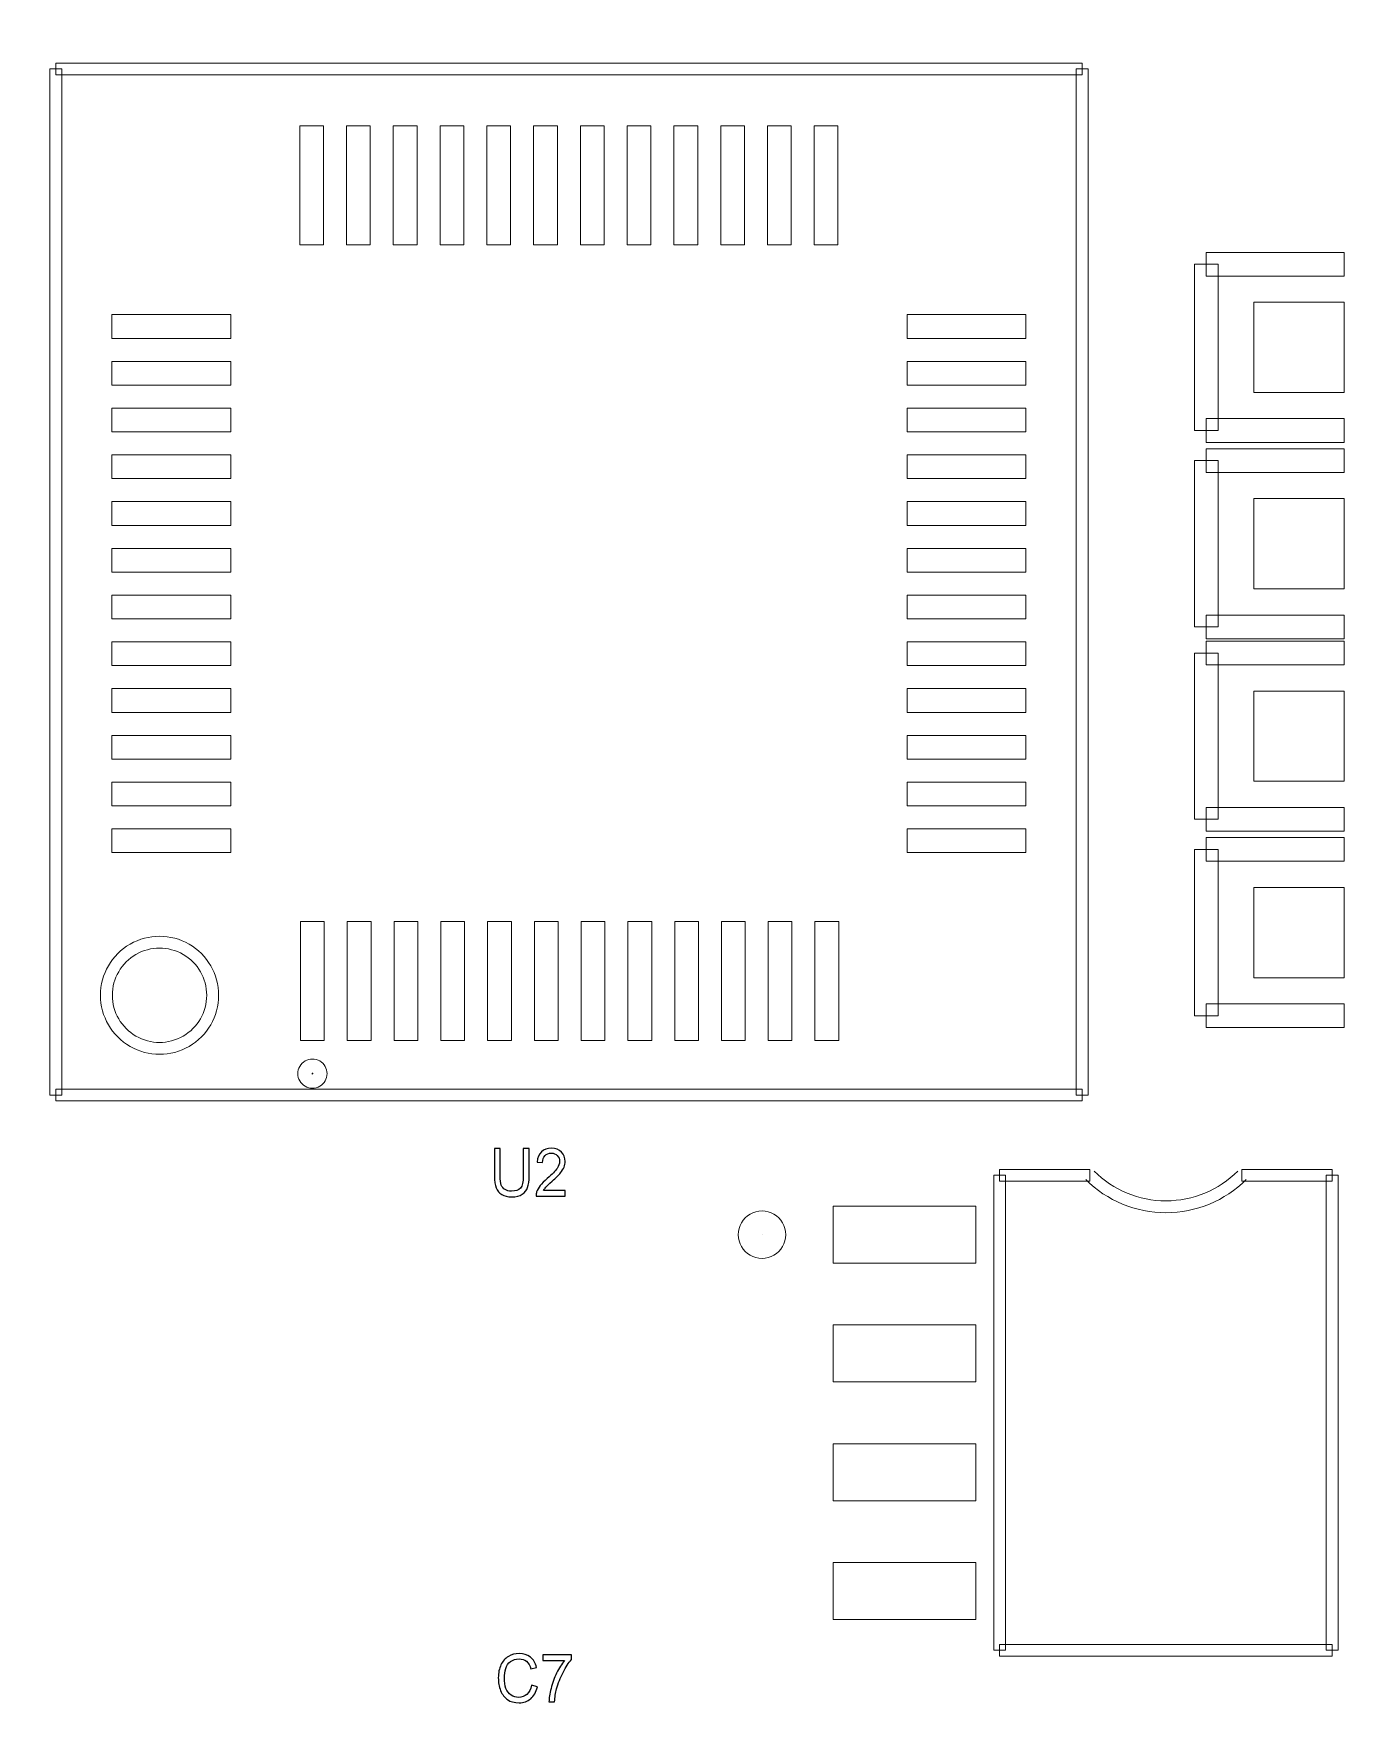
# Model space of a CAD drawing. Header units: millimetres. Extents: x -86 to 67, y -55 to 52.
# Drawn here: x 40.34 to 54.4, y -41.23 to -23.28 of the extents above; entities that cross this region are included whole.
import ezdxf

# ---------------------------------------------------------------- set-up
doc = ezdxf.new("R2010")
doc.units = ezdxf.units.MM
doc.header["$MEASUREMENT"] = 0
for name, color, linetype in [('BG_OUTLINE', 7, 'Continuous'), ('PG_SILKSCREEN_TOP', 7, 'Continuous'), ('PIN_TOP', 7, 'Continuous'), ('RD_SILKSCREEN_TOP', 7, 'Continuous')]:
    doc.layers.add(name, color=color, linetype=linetype)

msp = doc.modelspace()

# ---------------------------------------------------------------- linework, layer by layer
at = {"layer": 'BG_OUTLINE', "color": 3, "lineweight": 9}
msp.add_open_spline([(-60.0926, 34.7331), (-60.0926, 34.7331), (63.7724, 34.7331), (63.7724, 34.7331), (63.7724, 34.7331), (64.585, 34.7336), (65.3646, 34.4113), (65.9396, 33.837), (65.9396, 33.837), (66.5146, 33.2627), (66.8379, 32.4797), (66.8384, 31.667), (66.8384, 31.667), (66.8384, 31.667), (66.8412, -52.28), (66.8412, -52.28), (66.8412, -52.28), (66.8412, -52.28), (66.8384, -52.1933), (66.8384, -52.1933), (66.8384, -52.1933), (66.8389, -53.006), (66.5166, -53.7856), (65.9424, -54.3606), (65.9424, -54.3606), (65.3681, -54.9356), (64.585, -55.2589), (63.7724, -55.2594), (63.7724, -55.2594), (63.7724, -55.2594), (-60.1869, -55.2594), (-60.1869, -55.2594), (-60.1869, -55.2594), (-60.1869, -55.2594), (-60.0853, -55.2518), (-60.0853, -55.2518), (-60.0853, -55.2518), (-60.8979, -55.2523), (-61.6775, -54.9299), (-62.2525, -54.3557), (-62.2525, -54.3557), (-62.8275, -53.7814), (-63.1508, -52.9984), (-63.1513, -52.1857), (-63.1513, -52.1857), (-63.1513, -52.1857), (-63.1587, 31.667), (-63.1587, 31.667), (-63.1587, 31.667), (-63.1592, 32.4797), (-62.8369, 33.2593), (-62.2626, 33.8343), (-62.2626, 33.8343), (-61.6883, 34.4093), (-60.9053, 34.7326), (-60.0926, 34.7331)], degree=3, knots=[0, 0, 0, 0, 0.0714286, 0.0714286, 0.0714286, 0.0714286, 0.1428571, 0.1428571, 0.1428571, 0.1428571, 0.2142857, 0.2142857, 0.2142857, 0.2142857, 0.2857143, 0.2857143, 0.2857143, 0.2857143, 0.3571429, 0.3571429, 0.3571429, 0.3571429, 0.4285714, 0.4285714, 0.4285714, 0.4285714, 0.5, 0.5, 0.5, 0.5, 0.5714286, 0.5714286, 0.5714286, 0.5714286, 0.6428571, 0.6428571, 0.6428571, 0.6428571, 0.7142857, 0.7142857, 0.7142857, 0.7142857, 0.7857143, 0.7857143, 0.7857143, 0.7857143, 0.8571429, 0.8571429, 0.8571429, 0.8571429, 0.9285714, 0.9285714, 0.9285714, 0.9285714, 1, 1, 1, 1], dxfattribs=at)
at = {"layer": 'PG_SILKSCREEN_TOP', "color": 6, "lineweight": 9}
for points, knots in [([(40.6397, -34.6295), (40.6397, -34.6295), (40.5127, -34.6295), (40.5127, -34.6295), (40.5127, -34.6295), (40.5127, -34.6295), (40.5127, -23.6567), (40.5127, -23.6567), (40.5127, -23.6567), (40.5127, -23.6567), (40.6397, -23.6567), (40.6397, -23.6567), (40.6397, -23.6567), (40.6397, -23.6567), (40.6397, -34.6295), (40.6397, -34.6295)], [0, 0, 0, 0, 0.25, 0.25, 0.25, 0.25, 0.5, 0.5, 0.5, 0.5, 0.75, 0.75, 0.75, 0.75, 1, 1, 1, 1]), ([(40.5762, -23.7202), (40.5762, -23.7202), (40.5762, -23.5932), (40.5762, -23.5932), (40.5762, -23.5932), (40.5762, -23.5932), (51.549, -23.5932), (51.549, -23.5932), (51.549, -23.5932), (51.549, -23.5932), (51.549, -23.7202), (51.549, -23.7202), (51.549, -23.7202), (51.549, -23.7202), (40.5762, -23.7202), (40.5762, -23.7202)], [0, 0, 0, 0, 0.25, 0.25, 0.25, 0.25, 0.5, 0.5, 0.5, 0.5, 0.75, 0.75, 0.75, 0.75, 1, 1, 1, 1]), ([(51.4855, -23.6567), (51.4855, -23.6567), (51.6125, -23.6567), (51.6125, -23.6567), (51.6125, -23.6567), (51.6125, -23.6567), (51.6125, -34.6295), (51.6125, -34.6295), (51.6125, -34.6295), (51.6125, -34.6295), (51.4855, -34.6295), (51.4855, -34.6295), (51.4855, -34.6295), (51.4855, -34.6295), (51.4855, -23.6567), (51.4855, -23.6567)], [0, 0, 0, 0, 0.25, 0.25, 0.25, 0.25, 0.5, 0.5, 0.5, 0.5, 0.75, 0.75, 0.75, 0.75, 1, 1, 1, 1]), ([(52.8761, -25.8716), (52.8761, -25.8716), (52.8761, -25.6176), (52.8761, -25.6176), (52.8761, -25.6176), (52.8761, -25.6176), (54.3493, -25.6176), (54.3493, -25.6176), (54.3493, -25.6176), (54.3493, -25.6176), (54.3493, -25.8716), (54.3493, -25.8716), (54.3493, -25.8716), (54.3493, -25.8716), (52.8761, -25.8716), (52.8761, -25.8716)], [0, 0, 0, 0, 0.25, 0.25, 0.25, 0.25, 0.5, 0.5, 0.5, 0.5, 0.75, 0.75, 0.75, 0.75, 1, 1, 1, 1]), ([(53.0031, -27.5226), (53.0031, -27.5226), (52.7491, -27.5226), (52.7491, -27.5226), (52.7491, -27.5226), (52.7491, -27.5226), (52.7491, -25.7446), (52.7491, -25.7446), (52.7491, -25.7446), (52.7491, -25.7446), (53.0031, -25.7446), (53.0031, -25.7446), (53.0031, -25.7446), (53.0031, -25.7446), (53.0031, -27.5226), (53.0031, -27.5226)], [0, 0, 0, 0, 0.25, 0.25, 0.25, 0.25, 0.5, 0.5, 0.5, 0.5, 0.75, 0.75, 0.75, 0.75, 1, 1, 1, 1]), ([(54.3493, -27.3956), (54.3493, -27.3956), (54.3493, -27.6496), (54.3493, -27.6496), (54.3493, -27.6496), (54.3493, -27.6496), (52.8761, -27.6496), (52.8761, -27.6496), (52.8761, -27.6496), (52.8761, -27.6496), (52.8761, -27.3956), (52.8761, -27.3956), (52.8761, -27.3956), (52.8761, -27.3956), (54.3493, -27.3956), (54.3493, -27.3956)], [0, 0, 0, 0, 0.25, 0.25, 0.25, 0.25, 0.5, 0.5, 0.5, 0.5, 0.75, 0.75, 0.75, 0.75, 1, 1, 1, 1]), ([(52.8761, -27.9722), (52.8761, -27.9722), (52.8761, -27.7182), (52.8761, -27.7182), (52.8761, -27.7182), (52.8761, -27.7182), (54.3493, -27.7182), (54.3493, -27.7182), (54.3493, -27.7182), (54.3493, -27.7182), (54.3493, -27.9722), (54.3493, -27.9722), (54.3493, -27.9722), (54.3493, -27.9722), (52.8761, -27.9722), (52.8761, -27.9722)], [0, 0, 0, 0, 0.25, 0.25, 0.25, 0.25, 0.5, 0.5, 0.5, 0.5, 0.75, 0.75, 0.75, 0.75, 1, 1, 1, 1]), ([(53.0031, -29.6232), (53.0031, -29.6232), (52.7491, -29.6232), (52.7491, -29.6232), (52.7491, -29.6232), (52.7491, -29.6232), (52.7491, -27.8452), (52.7491, -27.8452), (52.7491, -27.8452), (52.7491, -27.8452), (53.0031, -27.8452), (53.0031, -27.8452), (53.0031, -27.8452), (53.0031, -27.8452), (53.0031, -29.6232), (53.0031, -29.6232)], [0, 0, 0, 0, 0.25, 0.25, 0.25, 0.25, 0.5, 0.5, 0.5, 0.5, 0.75, 0.75, 0.75, 0.75, 1, 1, 1, 1]), ([(54.3493, -29.4962), (54.3493, -29.4962), (54.3493, -29.7502), (54.3493, -29.7502), (54.3493, -29.7502), (54.3493, -29.7502), (52.8761, -29.7502), (52.8761, -29.7502), (52.8761, -29.7502), (52.8761, -29.7502), (52.8761, -29.4962), (52.8761, -29.4962), (52.8761, -29.4962), (52.8761, -29.4962), (54.3493, -29.4962), (54.3493, -29.4962)], [0, 0, 0, 0, 0.25, 0.25, 0.25, 0.25, 0.5, 0.5, 0.5, 0.5, 0.75, 0.75, 0.75, 0.75, 1, 1, 1, 1]), ([(52.8761, -30.0296), (52.8761, -30.0296), (52.8761, -29.7756), (52.8761, -29.7756), (52.8761, -29.7756), (52.8761, -29.7756), (54.3493, -29.7756), (54.3493, -29.7756), (54.3493, -29.7756), (54.3493, -29.7756), (54.3493, -30.0296), (54.3493, -30.0296), (54.3493, -30.0296), (54.3493, -30.0296), (52.8761, -30.0296), (52.8761, -30.0296)], [0, 0, 0, 0, 0.25, 0.25, 0.25, 0.25, 0.5, 0.5, 0.5, 0.5, 0.75, 0.75, 0.75, 0.75, 1, 1, 1, 1]), ([(53.0031, -31.6806), (53.0031, -31.6806), (52.7491, -31.6806), (52.7491, -31.6806), (52.7491, -31.6806), (52.7491, -31.6806), (52.7491, -29.9026), (52.7491, -29.9026), (52.7491, -29.9026), (52.7491, -29.9026), (53.0031, -29.9026), (53.0031, -29.9026), (53.0031, -29.9026), (53.0031, -29.9026), (53.0031, -31.6806), (53.0031, -31.6806)], [0, 0, 0, 0, 0.25, 0.25, 0.25, 0.25, 0.5, 0.5, 0.5, 0.5, 0.75, 0.75, 0.75, 0.75, 1, 1, 1, 1]), ([(54.3493, -31.5536), (54.3493, -31.5536), (54.3493, -31.8076), (54.3493, -31.8076), (54.3493, -31.8076), (54.3493, -31.8076), (52.8761, -31.8076), (52.8761, -31.8076), (52.8761, -31.8076), (52.8761, -31.8076), (52.8761, -31.5536), (52.8761, -31.5536), (52.8761, -31.5536), (52.8761, -31.5536), (54.3493, -31.5536), (54.3493, -31.5536)], [0, 0, 0, 0, 0.25, 0.25, 0.25, 0.25, 0.5, 0.5, 0.5, 0.5, 0.75, 0.75, 0.75, 0.75, 1, 1, 1, 1]), ([(52.8761, -32.1301), (52.8761, -32.1301), (52.8761, -31.8761), (52.8761, -31.8761), (52.8761, -31.8761), (52.8761, -31.8761), (54.3493, -31.8761), (54.3493, -31.8761), (54.3493, -31.8761), (54.3493, -31.8761), (54.3493, -32.1301), (54.3493, -32.1301), (54.3493, -32.1301), (54.3493, -32.1301), (52.8761, -32.1301), (52.8761, -32.1301)], [0, 0, 0, 0, 0.25, 0.25, 0.25, 0.25, 0.5, 0.5, 0.5, 0.5, 0.75, 0.75, 0.75, 0.75, 1, 1, 1, 1]), ([(53.0031, -33.7811), (53.0031, -33.7811), (52.7491, -33.7811), (52.7491, -33.7811), (52.7491, -33.7811), (52.7491, -33.7811), (52.7491, -32.0031), (52.7491, -32.0031), (52.7491, -32.0031), (52.7491, -32.0031), (53.0031, -32.0031), (53.0031, -32.0031), (53.0031, -32.0031), (53.0031, -32.0031), (53.0031, -33.7811), (53.0031, -33.7811)], [0, 0, 0, 0, 0.25, 0.25, 0.25, 0.25, 0.5, 0.5, 0.5, 0.5, 0.75, 0.75, 0.75, 0.75, 1, 1, 1, 1]), ([(41.0532, -33.5627), (41.0532, -33.3371), (41.1736, -33.1286), (41.3689, -33.0158), (41.3689, -33.0158), (41.5643, -32.903), (41.805, -32.903), (42.0004, -33.0158), (42.0004, -33.0158), (42.1957, -33.1286), (42.3161, -33.3371), (42.3161, -33.5627)], [0, 0, 0, 0, 0.3333333, 0.3333333, 0.3333333, 0.3333333, 0.6666667, 0.6666667, 0.6666667, 0.6666667, 1, 1, 1, 1]), ([(42.1891, -33.5627), (42.1891, -33.3825), (42.0929, -33.2159), (41.9369, -33.1258), (41.9369, -33.1258), (41.7808, -33.0357), (41.5885, -33.0357), (41.4324, -33.1258), (41.4324, -33.1258), (41.2764, -33.2159), (41.1802, -33.3825), (41.1802, -33.5627)], [0, 0, 0, 0, 0.3333333, 0.3333333, 0.3333333, 0.3333333, 0.6666667, 0.6666667, 0.6666667, 0.6666667, 1, 1, 1, 1]), ([(42.3161, -33.5627), (42.3161, -33.7883), (42.1957, -33.9967), (42.0004, -34.1095), (42.0004, -34.1095), (41.805, -34.2223), (41.5643, -34.2223), (41.3689, -34.1095), (41.3689, -34.1095), (41.1736, -33.9967), (41.0532, -33.7883), (41.0532, -33.5627)], [0, 0, 0, 0, 0.3333333, 0.3333333, 0.3333333, 0.3333333, 0.6666667, 0.6666667, 0.6666667, 0.6666667, 1, 1, 1, 1]), ([(41.1802, -33.5627), (41.1802, -33.7429), (41.2764, -33.9094), (41.4324, -33.9996), (41.4324, -33.9996), (41.5885, -34.0897), (41.7808, -34.0897), (41.9369, -33.9996), (41.9369, -33.9996), (42.0929, -33.9094), (42.1891, -33.7429), (42.1891, -33.5627)], [0, 0, 0, 0, 0.3333333, 0.3333333, 0.3333333, 0.3333333, 0.6666667, 0.6666667, 0.6666667, 0.6666667, 1, 1, 1, 1]), ([(54.3493, -33.6541), (54.3493, -33.6541), (54.3493, -33.9081), (54.3493, -33.9081), (54.3493, -33.9081), (54.3493, -33.9081), (52.8761, -33.9081), (52.8761, -33.9081), (52.8761, -33.9081), (52.8761, -33.9081), (52.8761, -33.6541), (52.8761, -33.6541), (52.8761, -33.6541), (52.8761, -33.6541), (54.3493, -33.6541), (54.3493, -33.6541)], [0, 0, 0, 0, 0.25, 0.25, 0.25, 0.25, 0.5, 0.5, 0.5, 0.5, 0.75, 0.75, 0.75, 0.75, 1, 1, 1, 1]), ([(43.1629, -34.4009), (43.1629, -34.345), (43.1928, -34.2933), (43.2412, -34.2654), (43.2412, -34.2654), (43.2896, -34.2374), (43.3492, -34.2374), (43.3976, -34.2654), (43.3976, -34.2654), (43.446, -34.2933), (43.4759, -34.345), (43.4759, -34.4009)], [0, 0, 0, 0, 0.3333333, 0.3333333, 0.3333333, 0.3333333, 0.6666667, 0.6666667, 0.6666667, 0.6666667, 1, 1, 1, 1]), ([(43.4759, -34.4009), (43.4759, -34.4568), (43.446, -34.5084), (43.3976, -34.5364), (43.3976, -34.5364), (43.3492, -34.5643), (43.2896, -34.5643), (43.2412, -34.5364), (43.2412, -34.5364), (43.1928, -34.5084), (43.1629, -34.4568), (43.1629, -34.4009)], [0, 0, 0, 0, 0.3333333, 0.3333333, 0.3333333, 0.3333333, 0.6666667, 0.6666667, 0.6666667, 0.6666667, 1, 1, 1, 1]), ([(43.3235, -34.4009), (43.3235, -34.3994), (43.3227, -34.3981), (43.3214, -34.3974), (43.3214, -34.3974), (43.3202, -34.3966), (43.3186, -34.3966), (43.3174, -34.3974), (43.3174, -34.3974), (43.3161, -34.3981), (43.3153, -34.3994), (43.3153, -34.4009)], [0, 0, 0, 0, 0.3333333, 0.3333333, 0.3333333, 0.3333333, 0.6666667, 0.6666667, 0.6666667, 0.6666667, 1, 1, 1, 1]), ([(43.3153, -34.4009), (43.3153, -34.4023), (43.3161, -34.4037), (43.3174, -34.4044), (43.3174, -34.4044), (43.3186, -34.4051), (43.3202, -34.4051), (43.3214, -34.4044), (43.3214, -34.4044), (43.3227, -34.4037), (43.3235, -34.4023), (43.3235, -34.4009)], [0, 0, 0, 0, 0.3333333, 0.3333333, 0.3333333, 0.3333333, 0.6666667, 0.6666667, 0.6666667, 0.6666667, 1, 1, 1, 1]), ([(51.549, -34.566), (51.549, -34.566), (51.549, -34.693), (51.549, -34.693), (51.549, -34.693), (51.549, -34.693), (40.5762, -34.693), (40.5762, -34.693), (40.5762, -34.693), (40.5762, -34.693), (40.5762, -34.566), (40.5762, -34.566), (40.5762, -34.566), (40.5762, -34.566), (51.549, -34.566), (51.549, -34.566)], [0, 0, 0, 0, 0.25, 0.25, 0.25, 0.25, 0.5, 0.5, 0.5, 0.5, 0.75, 0.75, 0.75, 0.75, 1, 1, 1, 1]), ([(50.7298, -40.568), (50.7298, -40.568), (50.6028, -40.568), (50.6028, -40.568), (50.6028, -40.568), (50.6028, -40.568), (50.6028, -35.488), (50.6028, -35.488), (50.6028, -35.488), (50.6028, -35.488), (50.7298, -35.488), (50.7298, -35.488), (50.7298, -35.488), (50.7298, -35.488), (50.7298, -40.568), (50.7298, -40.568)], [0, 0, 0, 0, 0.25, 0.25, 0.25, 0.25, 0.5, 0.5, 0.5, 0.5, 0.75, 0.75, 0.75, 0.75, 1, 1, 1, 1]), ([(50.6663, -35.5515), (50.6663, -35.5515), (50.6663, -35.4245), (50.6663, -35.4245), (50.6663, -35.4245), (50.6663, -35.4245), (51.6315, -35.4245), (51.6315, -35.4245), (51.6315, -35.4245), (51.6315, -35.4245), (51.6315, -35.5515), (51.6315, -35.5515), (51.6315, -35.5515), (51.6315, -35.5515), (50.6663, -35.5515), (50.6663, -35.5515)], [0, 0, 0, 0, 0.25, 0.25, 0.25, 0.25, 0.5, 0.5, 0.5, 0.5, 0.75, 0.75, 0.75, 0.75, 1, 1, 1, 1]), ([(53.3021, -35.5329), (53.0749, -35.7604), (52.7667, -35.8883), (52.4452, -35.8885), (52.4452, -35.8885), (52.1237, -35.8887), (51.8142, -35.7601), (51.5867, -35.5329)], [0, 0, 0, 0, 0.5, 0.5, 0.5, 0.5, 1, 1, 1, 1]), ([(51.6764, -35.4431), (51.8803, -35.6467), (52.1568, -35.7611), (52.445, -35.7609), (52.445, -35.7609), (52.7332, -35.7607), (53.0085, -35.647), (53.2122, -35.4431)], [0, 0, 0, 0, 0.5, 0.5, 0.5, 0.5, 1, 1, 1, 1]), ([(53.2571, -35.5515), (53.2571, -35.5515), (53.2571, -35.4245), (53.2571, -35.4245), (53.2571, -35.4245), (53.2571, -35.4245), (54.2223, -35.4245), (54.2223, -35.4245), (54.2223, -35.4245), (54.2223, -35.4245), (54.2223, -35.5515), (54.2223, -35.5515), (54.2223, -35.5515), (54.2223, -35.5515), (53.2571, -35.5515), (53.2571, -35.5515)], [0, 0, 0, 0, 0.25, 0.25, 0.25, 0.25, 0.5, 0.5, 0.5, 0.5, 0.75, 0.75, 0.75, 0.75, 1, 1, 1, 1]), ([(54.1588, -35.488), (54.1588, -35.488), (54.2858, -35.488), (54.2858, -35.488), (54.2858, -35.488), (54.2858, -35.488), (54.2858, -40.568), (54.2858, -40.568), (54.2858, -40.568), (54.2858, -40.568), (54.1588, -40.568), (54.1588, -40.568), (54.1588, -40.568), (54.1588, -40.568), (54.1588, -35.488), (54.1588, -35.488)], [0, 0, 0, 0, 0.25, 0.25, 0.25, 0.25, 0.5, 0.5, 0.5, 0.5, 0.75, 0.75, 0.75, 0.75, 1, 1, 1, 1]), ([(47.8723, -36.123), (47.8723, -36.0323), (47.9208, -35.9484), (47.9993, -35.903), (47.9993, -35.903), (48.0779, -35.8577), (48.1748, -35.8577), (48.2533, -35.903), (48.2533, -35.903), (48.3319, -35.9484), (48.3803, -36.0323), (48.3803, -36.123)], [0, 0, 0, 0, 0.3333333, 0.3333333, 0.3333333, 0.3333333, 0.6666667, 0.6666667, 0.6666667, 0.6666667, 1, 1, 1, 1]), ([(48.3803, -36.123), (48.3803, -36.2138), (48.3319, -36.2976), (48.2533, -36.343), (48.2533, -36.343), (48.1748, -36.3884), (48.0779, -36.3884), (47.9993, -36.343), (47.9993, -36.343), (47.9208, -36.2976), (47.8723, -36.2138), (47.8723, -36.123)], [0, 0, 0, 0, 0.3333333, 0.3333333, 0.3333333, 0.3333333, 0.6666667, 0.6666667, 0.6666667, 0.6666667, 1, 1, 1, 1]), ([(48.1263, -36.123), (48.1263, -36.123), (48.1263, -36.123), (48.1263, -36.123), (48.1263, -36.123), (48.1263, -36.123), (48.1263, -36.123), (48.1263, -36.123), (48.1263, -36.123), (48.1263, -36.123), (48.1263, -36.123), (48.1263, -36.123)], [0, 0, 0, 0, 0.3333333, 0.3333333, 0.3333333, 0.3333333, 0.6666667, 0.6666667, 0.6666667, 0.6666667, 1, 1, 1, 1]), ([(48.1263, -36.123), (48.1263, -36.123), (48.1263, -36.123), (48.1263, -36.123), (48.1263, -36.123), (48.1263, -36.123), (48.1263, -36.123), (48.1263, -36.123), (48.1263, -36.123), (48.1263, -36.123), (48.1263, -36.123), (48.1263, -36.123)], [0, 0, 0, 0, 0.3333333, 0.3333333, 0.3333333, 0.3333333, 0.6666667, 0.6666667, 0.6666667, 0.6666667, 1, 1, 1, 1]), ([(54.2223, -40.5045), (54.2223, -40.5045), (54.2223, -40.6315), (54.2223, -40.6315), (54.2223, -40.6315), (54.2223, -40.6315), (50.6663, -40.6315), (50.6663, -40.6315), (50.6663, -40.6315), (50.6663, -40.6315), (50.6663, -40.5045), (50.6663, -40.5045), (50.6663, -40.5045), (50.6663, -40.5045), (54.2223, -40.5045), (54.2223, -40.5045)], [0, 0, 0, 0, 0.25, 0.25, 0.25, 0.25, 0.5, 0.5, 0.5, 0.5, 0.75, 0.75, 0.75, 0.75, 1, 1, 1, 1])]:
    msp.add_open_spline(points, degree=3, knots=knots, dxfattribs=at)
at = {"layer": 'PIN_TOP', "lineweight": 9}
for points in [[(43.1845, -25.5363), (43.1845, -25.5363), (43.1845, -24.2663), (43.1845, -24.2663), (43.1845, -24.2663), (43.1845, -24.2663), (43.4385, -24.2663), (43.4385, -24.2663), (43.4385, -24.2663), (43.4385, -24.2663), (43.4385, -25.5363), (43.4385, -25.5363), (43.4385, -25.5363), (43.4385, -25.5363), (43.1845, -25.5363), (43.1845, -25.5363)], [(43.6844, -25.5363), (43.6844, -25.5363), (43.6844, -24.2663), (43.6844, -24.2663), (43.6844, -24.2663), (43.6844, -24.2663), (43.9384, -24.2663), (43.9384, -24.2663), (43.9384, -24.2663), (43.9384, -24.2663), (43.9384, -25.5363), (43.9384, -25.5363), (43.9384, -25.5363), (43.9384, -25.5363), (43.6844, -25.5363), (43.6844, -25.5363)], [(44.1843, -25.5363), (44.1843, -25.5363), (44.1843, -24.2663), (44.1843, -24.2663), (44.1843, -24.2663), (44.1843, -24.2663), (44.4383, -24.2663), (44.4383, -24.2663), (44.4383, -24.2663), (44.4383, -24.2663), (44.4383, -25.5363), (44.4383, -25.5363), (44.4383, -25.5363), (44.4383, -25.5363), (44.1843, -25.5363), (44.1843, -25.5363)], [(44.6844, -25.5363), (44.6844, -25.5363), (44.6844, -24.2663), (44.6844, -24.2663), (44.6844, -24.2663), (44.6844, -24.2663), (44.9384, -24.2663), (44.9384, -24.2663), (44.9384, -24.2663), (44.9384, -24.2663), (44.9384, -25.5363), (44.9384, -25.5363), (44.9384, -25.5363), (44.9384, -25.5363), (44.6844, -25.5363), (44.6844, -25.5363)], [(45.1843, -25.5363), (45.1843, -25.5363), (45.1843, -24.2663), (45.1843, -24.2663), (45.1843, -24.2663), (45.1843, -24.2663), (45.4383, -24.2663), (45.4383, -24.2663), (45.4383, -24.2663), (45.4383, -24.2663), (45.4383, -25.5363), (45.4383, -25.5363), (45.4383, -25.5363), (45.4383, -25.5363), (45.1843, -25.5363), (45.1843, -25.5363)], [(45.6844, -25.5363), (45.6844, -25.5363), (45.6844, -24.2663), (45.6844, -24.2663), (45.6844, -24.2663), (45.6844, -24.2663), (45.9384, -24.2663), (45.9384, -24.2663), (45.9384, -24.2663), (45.9384, -24.2663), (45.9384, -25.5363), (45.9384, -25.5363), (45.9384, -25.5363), (45.9384, -25.5363), (45.6844, -25.5363), (45.6844, -25.5363)], [(46.1843, -25.5363), (46.1843, -25.5363), (46.1843, -24.2663), (46.1843, -24.2663), (46.1843, -24.2663), (46.1843, -24.2663), (46.4383, -24.2663), (46.4383, -24.2663), (46.4383, -24.2663), (46.4383, -24.2663), (46.4383, -25.5363), (46.4383, -25.5363), (46.4383, -25.5363), (46.4383, -25.5363), (46.1843, -25.5363), (46.1843, -25.5363)], [(46.6844, -25.5363), (46.6844, -25.5363), (46.6844, -24.2663), (46.6844, -24.2663), (46.6844, -24.2663), (46.6844, -24.2663), (46.9384, -24.2663), (46.9384, -24.2663), (46.9384, -24.2663), (46.9384, -24.2663), (46.9384, -25.5363), (46.9384, -25.5363), (46.9384, -25.5363), (46.9384, -25.5363), (46.6844, -25.5363), (46.6844, -25.5363)], [(47.1843, -25.5363), (47.1843, -25.5363), (47.1843, -24.2663), (47.1843, -24.2663), (47.1843, -24.2663), (47.1843, -24.2663), (47.4383, -24.2663), (47.4383, -24.2663), (47.4383, -24.2663), (47.4383, -24.2663), (47.4383, -25.5363), (47.4383, -25.5363), (47.4383, -25.5363), (47.4383, -25.5363), (47.1843, -25.5363), (47.1843, -25.5363)], [(47.6844, -25.5363), (47.6844, -25.5363), (47.6844, -24.2663), (47.6844, -24.2663), (47.6844, -24.2663), (47.6844, -24.2663), (47.9384, -24.2663), (47.9384, -24.2663), (47.9384, -24.2663), (47.9384, -24.2663), (47.9384, -25.5363), (47.9384, -25.5363), (47.9384, -25.5363), (47.9384, -25.5363), (47.6844, -25.5363), (47.6844, -25.5363)], [(48.1843, -25.5363), (48.1843, -25.5363), (48.1843, -24.2663), (48.1843, -24.2663), (48.1843, -24.2663), (48.1843, -24.2663), (48.4383, -24.2663), (48.4383, -24.2663), (48.4383, -24.2663), (48.4383, -24.2663), (48.4383, -25.5363), (48.4383, -25.5363), (48.4383, -25.5363), (48.4383, -25.5363), (48.1843, -25.5363), (48.1843, -25.5363)], [(48.6844, -25.5363), (48.6844, -25.5363), (48.6844, -24.2663), (48.6844, -24.2663), (48.6844, -24.2663), (48.6844, -24.2663), (48.9384, -24.2663), (48.9384, -24.2663), (48.9384, -24.2663), (48.9384, -24.2663), (48.9384, -25.5363), (48.9384, -25.5363), (48.9384, -25.5363), (48.9384, -25.5363), (48.6844, -25.5363), (48.6844, -25.5363)], [(54.3493, -26.151), (54.3493, -26.151), (54.3493, -27.1162), (54.3493, -27.1162), (54.3493, -27.1162), (54.3493, -27.1162), (53.3841, -27.1162), (53.3841, -27.1162), (53.3841, -27.1162), (53.3841, -27.1162), (53.3841, -26.151), (53.3841, -26.151), (53.3841, -26.151), (53.3841, -26.151), (54.3493, -26.151), (54.3493, -26.151)], [(41.1764, -26.5373), (41.1764, -26.5373), (41.1764, -26.2833), (41.1764, -26.2833), (41.1764, -26.2833), (41.1764, -26.2833), (42.4464, -26.2833), (42.4464, -26.2833), (42.4464, -26.2833), (42.4464, -26.2833), (42.4464, -26.5373), (42.4464, -26.5373), (42.4464, -26.5373), (42.4464, -26.5373), (41.1764, -26.5373), (41.1764, -26.5373)], [(49.6765, -26.5373), (49.6765, -26.5373), (49.6765, -26.2833), (49.6765, -26.2833), (49.6765, -26.2833), (49.6765, -26.2833), (50.9465, -26.2833), (50.9465, -26.2833), (50.9465, -26.2833), (50.9465, -26.2833), (50.9465, -26.5373), (50.9465, -26.5373), (50.9465, -26.5373), (50.9465, -26.5373), (49.6765, -26.5373), (49.6765, -26.5373)], [(41.1764, -27.0372), (41.1764, -27.0372), (41.1764, -26.7832), (41.1764, -26.7832), (41.1764, -26.7832), (41.1764, -26.7832), (42.4464, -26.7832), (42.4464, -26.7832), (42.4464, -26.7832), (42.4464, -26.7832), (42.4464, -27.0372), (42.4464, -27.0372), (42.4464, -27.0372), (42.4464, -27.0372), (41.1764, -27.0372), (41.1764, -27.0372)], [(49.6765, -27.0372), (49.6765, -27.0372), (49.6765, -26.7832), (49.6765, -26.7832), (49.6765, -26.7832), (49.6765, -26.7832), (50.9465, -26.7832), (50.9465, -26.7832), (50.9465, -26.7832), (50.9465, -26.7832), (50.9465, -27.0372), (50.9465, -27.0372), (50.9465, -27.0372), (50.9465, -27.0372), (49.6765, -27.0372), (49.6765, -27.0372)], [(41.1764, -27.5373), (41.1764, -27.5373), (41.1764, -27.2833), (41.1764, -27.2833), (41.1764, -27.2833), (41.1764, -27.2833), (42.4464, -27.2833), (42.4464, -27.2833), (42.4464, -27.2833), (42.4464, -27.2833), (42.4464, -27.5373), (42.4464, -27.5373), (42.4464, -27.5373), (42.4464, -27.5373), (41.1764, -27.5373), (41.1764, -27.5373)], [(49.6765, -27.5373), (49.6765, -27.5373), (49.6765, -27.2833), (49.6765, -27.2833), (49.6765, -27.2833), (49.6765, -27.2833), (50.9465, -27.2833), (50.9465, -27.2833), (50.9465, -27.2833), (50.9465, -27.2833), (50.9465, -27.5373), (50.9465, -27.5373), (50.9465, -27.5373), (50.9465, -27.5373), (49.6765, -27.5373), (49.6765, -27.5373)], [(41.1764, -28.0372), (41.1764, -28.0372), (41.1764, -27.7832), (41.1764, -27.7832), (41.1764, -27.7832), (41.1764, -27.7832), (42.4464, -27.7832), (42.4464, -27.7832), (42.4464, -27.7832), (42.4464, -27.7832), (42.4464, -28.0372), (42.4464, -28.0372), (42.4464, -28.0372), (42.4464, -28.0372), (41.1764, -28.0372), (41.1764, -28.0372)], [(49.6765, -28.0372), (49.6765, -28.0372), (49.6765, -27.7832), (49.6765, -27.7832), (49.6765, -27.7832), (49.6765, -27.7832), (50.9465, -27.7832), (50.9465, -27.7832), (50.9465, -27.7832), (50.9465, -27.7832), (50.9465, -28.0372), (50.9465, -28.0372), (50.9465, -28.0372), (50.9465, -28.0372), (49.6765, -28.0372), (49.6765, -28.0372)], [(41.1764, -28.5373), (41.1764, -28.5373), (41.1764, -28.2833), (41.1764, -28.2833), (41.1764, -28.2833), (41.1764, -28.2833), (42.4464, -28.2833), (42.4464, -28.2833), (42.4464, -28.2833), (42.4464, -28.2833), (42.4464, -28.5373), (42.4464, -28.5373), (42.4464, -28.5373), (42.4464, -28.5373), (41.1764, -28.5373), (41.1764, -28.5373)], [(49.6765, -28.5373), (49.6765, -28.5373), (49.6765, -28.2833), (49.6765, -28.2833), (49.6765, -28.2833), (49.6765, -28.2833), (50.9465, -28.2833), (50.9465, -28.2833), (50.9465, -28.2833), (50.9465, -28.2833), (50.9465, -28.5373), (50.9465, -28.5373), (50.9465, -28.5373), (50.9465, -28.5373), (49.6765, -28.5373), (49.6765, -28.5373)], [(54.3493, -28.2516), (54.3493, -28.2516), (54.3493, -29.2168), (54.3493, -29.2168), (54.3493, -29.2168), (54.3493, -29.2168), (53.3841, -29.2168), (53.3841, -29.2168), (53.3841, -29.2168), (53.3841, -29.2168), (53.3841, -28.2516), (53.3841, -28.2516), (53.3841, -28.2516), (53.3841, -28.2516), (54.3493, -28.2516), (54.3493, -28.2516)], [(41.1764, -29.0372), (41.1764, -29.0372), (41.1764, -28.7832), (41.1764, -28.7832), (41.1764, -28.7832), (41.1764, -28.7832), (42.4464, -28.7832), (42.4464, -28.7832), (42.4464, -28.7832), (42.4464, -28.7832), (42.4464, -29.0372), (42.4464, -29.0372), (42.4464, -29.0372), (42.4464, -29.0372), (41.1764, -29.0372), (41.1764, -29.0372)], [(49.6765, -29.0372), (49.6765, -29.0372), (49.6765, -28.7832), (49.6765, -28.7832), (49.6765, -28.7832), (49.6765, -28.7832), (50.9465, -28.7832), (50.9465, -28.7832), (50.9465, -28.7832), (50.9465, -28.7832), (50.9465, -29.0372), (50.9465, -29.0372), (50.9465, -29.0372), (50.9465, -29.0372), (49.6765, -29.0372), (49.6765, -29.0372)], [(41.1764, -29.5373), (41.1764, -29.5373), (41.1764, -29.2833), (41.1764, -29.2833), (41.1764, -29.2833), (41.1764, -29.2833), (42.4464, -29.2833), (42.4464, -29.2833), (42.4464, -29.2833), (42.4464, -29.2833), (42.4464, -29.5373), (42.4464, -29.5373), (42.4464, -29.5373), (42.4464, -29.5373), (41.1764, -29.5373), (41.1764, -29.5373)], [(49.6765, -29.5373), (49.6765, -29.5373), (49.6765, -29.2833), (49.6765, -29.2833), (49.6765, -29.2833), (49.6765, -29.2833), (50.9465, -29.2833), (50.9465, -29.2833), (50.9465, -29.2833), (50.9465, -29.2833), (50.9465, -29.5373), (50.9465, -29.5373), (50.9465, -29.5373), (50.9465, -29.5373), (49.6765, -29.5373), (49.6765, -29.5373)], [(41.1764, -30.0372), (41.1764, -30.0372), (41.1764, -29.7832), (41.1764, -29.7832), (41.1764, -29.7832), (41.1764, -29.7832), (42.4464, -29.7832), (42.4464, -29.7832), (42.4464, -29.7832), (42.4464, -29.7832), (42.4464, -30.0372), (42.4464, -30.0372), (42.4464, -30.0372), (42.4464, -30.0372), (41.1764, -30.0372), (41.1764, -30.0372)], [(49.6765, -30.0372), (49.6765, -30.0372), (49.6765, -29.7832), (49.6765, -29.7832), (49.6765, -29.7832), (49.6765, -29.7832), (50.9465, -29.7832), (50.9465, -29.7832), (50.9465, -29.7832), (50.9465, -29.7832), (50.9465, -30.0372), (50.9465, -30.0372), (50.9465, -30.0372), (50.9465, -30.0372), (49.6765, -30.0372), (49.6765, -30.0372)], [(41.1764, -30.5373), (41.1764, -30.5373), (41.1764, -30.2833), (41.1764, -30.2833), (41.1764, -30.2833), (41.1764, -30.2833), (42.4464, -30.2833), (42.4464, -30.2833), (42.4464, -30.2833), (42.4464, -30.2833), (42.4464, -30.5373), (42.4464, -30.5373), (42.4464, -30.5373), (42.4464, -30.5373), (41.1764, -30.5373), (41.1764, -30.5373)], [(49.6765, -30.5373), (49.6765, -30.5373), (49.6765, -30.2833), (49.6765, -30.2833), (49.6765, -30.2833), (49.6765, -30.2833), (50.9465, -30.2833), (50.9465, -30.2833), (50.9465, -30.2833), (50.9465, -30.2833), (50.9465, -30.5373), (50.9465, -30.5373), (50.9465, -30.5373), (50.9465, -30.5373), (49.6765, -30.5373), (49.6765, -30.5373)], [(54.3493, -30.309), (54.3493, -30.309), (54.3493, -31.2742), (54.3493, -31.2742), (54.3493, -31.2742), (54.3493, -31.2742), (53.3841, -31.2742), (53.3841, -31.2742), (53.3841, -31.2742), (53.3841, -31.2742), (53.3841, -30.309), (53.3841, -30.309), (53.3841, -30.309), (53.3841, -30.309), (54.3493, -30.309), (54.3493, -30.309)], [(41.1764, -31.0372), (41.1764, -31.0372), (41.1764, -30.7832), (41.1764, -30.7832), (41.1764, -30.7832), (41.1764, -30.7832), (42.4464, -30.7832), (42.4464, -30.7832), (42.4464, -30.7832), (42.4464, -30.7832), (42.4464, -31.0372), (42.4464, -31.0372), (42.4464, -31.0372), (42.4464, -31.0372), (41.1764, -31.0372), (41.1764, -31.0372)], [(49.6765, -31.0372), (49.6765, -31.0372), (49.6765, -30.7832), (49.6765, -30.7832), (49.6765, -30.7832), (49.6765, -30.7832), (50.9465, -30.7832), (50.9465, -30.7832), (50.9465, -30.7832), (50.9465, -30.7832), (50.9465, -31.0372), (50.9465, -31.0372), (50.9465, -31.0372), (50.9465, -31.0372), (49.6765, -31.0372), (49.6765, -31.0372)], [(41.1764, -31.5373), (41.1764, -31.5373), (41.1764, -31.2833), (41.1764, -31.2833), (41.1764, -31.2833), (41.1764, -31.2833), (42.4464, -31.2833), (42.4464, -31.2833), (42.4464, -31.2833), (42.4464, -31.2833), (42.4464, -31.5373), (42.4464, -31.5373), (42.4464, -31.5373), (42.4464, -31.5373), (41.1764, -31.5373), (41.1764, -31.5373)], [(49.6765, -31.5373), (49.6765, -31.5373), (49.6765, -31.2833), (49.6765, -31.2833), (49.6765, -31.2833), (49.6765, -31.2833), (50.9465, -31.2833), (50.9465, -31.2833), (50.9465, -31.2833), (50.9465, -31.2833), (50.9465, -31.5373), (50.9465, -31.5373), (50.9465, -31.5373), (50.9465, -31.5373), (49.6765, -31.5373), (49.6765, -31.5373)], [(41.1764, -32.0372), (41.1764, -32.0372), (41.1764, -31.7832), (41.1764, -31.7832), (41.1764, -31.7832), (41.1764, -31.7832), (42.4464, -31.7832), (42.4464, -31.7832), (42.4464, -31.7832), (42.4464, -31.7832), (42.4464, -32.0372), (42.4464, -32.0372), (42.4464, -32.0372), (42.4464, -32.0372), (41.1764, -32.0372), (41.1764, -32.0372)], [(49.6765, -32.0372), (49.6765, -32.0372), (49.6765, -31.7832), (49.6765, -31.7832), (49.6765, -31.7832), (49.6765, -31.7832), (50.9465, -31.7832), (50.9465, -31.7832), (50.9465, -31.7832), (50.9465, -31.7832), (50.9465, -32.0372), (50.9465, -32.0372), (50.9465, -32.0372), (50.9465, -32.0372), (49.6765, -32.0372), (49.6765, -32.0372)], [(54.3493, -32.4095), (54.3493, -32.4095), (54.3493, -33.3747), (54.3493, -33.3747), (54.3493, -33.3747), (54.3493, -33.3747), (53.3841, -33.3747), (53.3841, -33.3747), (53.3841, -33.3747), (53.3841, -33.3747), (53.3841, -32.4095), (53.3841, -32.4095), (53.3841, -32.4095), (53.3841, -32.4095), (54.3493, -32.4095), (54.3493, -32.4095)], [(43.1924, -34.0453), (43.1924, -34.0453), (43.1924, -32.7753), (43.1924, -32.7753), (43.1924, -32.7753), (43.1924, -32.7753), (43.4464, -32.7753), (43.4464, -32.7753), (43.4464, -32.7753), (43.4464, -32.7753), (43.4464, -34.0453), (43.4464, -34.0453), (43.4464, -34.0453), (43.4464, -34.0453), (43.1924, -34.0453), (43.1924, -34.0453)], [(43.6923, -34.0453), (43.6923, -34.0453), (43.6923, -32.7753), (43.6923, -32.7753), (43.6923, -32.7753), (43.6923, -32.7753), (43.9463, -32.7753), (43.9463, -32.7753), (43.9463, -32.7753), (43.9463, -32.7753), (43.9463, -34.0453), (43.9463, -34.0453), (43.9463, -34.0453), (43.9463, -34.0453), (43.6923, -34.0453), (43.6923, -34.0453)], [(44.1924, -34.0453), (44.1924, -34.0453), (44.1924, -32.7753), (44.1924, -32.7753), (44.1924, -32.7753), (44.1924, -32.7753), (44.4464, -32.7753), (44.4464, -32.7753), (44.4464, -32.7753), (44.4464, -32.7753), (44.4464, -34.0453), (44.4464, -34.0453), (44.4464, -34.0453), (44.4464, -34.0453), (44.1924, -34.0453), (44.1924, -34.0453)], [(44.6923, -34.0453), (44.6923, -34.0453), (44.6923, -32.7753), (44.6923, -32.7753), (44.6923, -32.7753), (44.6923, -32.7753), (44.9463, -32.7753), (44.9463, -32.7753), (44.9463, -32.7753), (44.9463, -32.7753), (44.9463, -34.0453), (44.9463, -34.0453), (44.9463, -34.0453), (44.9463, -34.0453), (44.6923, -34.0453), (44.6923, -34.0453)], [(45.1924, -34.0453), (45.1924, -34.0453), (45.1924, -32.7753), (45.1924, -32.7753), (45.1924, -32.7753), (45.1924, -32.7753), (45.4464, -32.7753), (45.4464, -32.7753), (45.4464, -32.7753), (45.4464, -32.7753), (45.4464, -34.0453), (45.4464, -34.0453), (45.4464, -34.0453), (45.4464, -34.0453), (45.1924, -34.0453), (45.1924, -34.0453)], [(45.6923, -34.0453), (45.6923, -34.0453), (45.6923, -32.7753), (45.6923, -32.7753), (45.6923, -32.7753), (45.6923, -32.7753), (45.9463, -32.7753), (45.9463, -32.7753), (45.9463, -32.7753), (45.9463, -32.7753), (45.9463, -34.0453), (45.9463, -34.0453), (45.9463, -34.0453), (45.9463, -34.0453), (45.6923, -34.0453), (45.6923, -34.0453)], [(46.1924, -34.0453), (46.1924, -34.0453), (46.1924, -32.7753), (46.1924, -32.7753), (46.1924, -32.7753), (46.1924, -32.7753), (46.4464, -32.7753), (46.4464, -32.7753), (46.4464, -32.7753), (46.4464, -32.7753), (46.4464, -34.0453), (46.4464, -34.0453), (46.4464, -34.0453), (46.4464, -34.0453), (46.1924, -34.0453), (46.1924, -34.0453)], [(46.6923, -34.0453), (46.6923, -34.0453), (46.6923, -32.7753), (46.6923, -32.7753), (46.6923, -32.7753), (46.6923, -32.7753), (46.9463, -32.7753), (46.9463, -32.7753), (46.9463, -32.7753), (46.9463, -32.7753), (46.9463, -34.0453), (46.9463, -34.0453), (46.9463, -34.0453), (46.9463, -34.0453), (46.6923, -34.0453), (46.6923, -34.0453)], [(47.1924, -34.0453), (47.1924, -34.0453), (47.1924, -32.7753), (47.1924, -32.7753), (47.1924, -32.7753), (47.1924, -32.7753), (47.4464, -32.7753), (47.4464, -32.7753), (47.4464, -32.7753), (47.4464, -32.7753), (47.4464, -34.0453), (47.4464, -34.0453), (47.4464, -34.0453), (47.4464, -34.0453), (47.1924, -34.0453), (47.1924, -34.0453)], [(47.6923, -34.0453), (47.6923, -34.0453), (47.6923, -32.7753), (47.6923, -32.7753), (47.6923, -32.7753), (47.6923, -32.7753), (47.9463, -32.7753), (47.9463, -32.7753), (47.9463, -32.7753), (47.9463, -32.7753), (47.9463, -34.0453), (47.9463, -34.0453), (47.9463, -34.0453), (47.9463, -34.0453), (47.6923, -34.0453), (47.6923, -34.0453)], [(48.1924, -34.0453), (48.1924, -34.0453), (48.1924, -32.7753), (48.1924, -32.7753), (48.1924, -32.7753), (48.1924, -32.7753), (48.4464, -32.7753), (48.4464, -32.7753), (48.4464, -32.7753), (48.4464, -32.7753), (48.4464, -34.0453), (48.4464, -34.0453), (48.4464, -34.0453), (48.4464, -34.0453), (48.1924, -34.0453), (48.1924, -34.0453)], [(48.6923, -34.0453), (48.6923, -34.0453), (48.6923, -32.7753), (48.6923, -32.7753), (48.6923, -32.7753), (48.6923, -32.7753), (48.9463, -32.7753), (48.9463, -32.7753), (48.9463, -32.7753), (48.9463, -32.7753), (48.9463, -34.0453), (48.9463, -34.0453), (48.9463, -34.0453), (48.9463, -34.0453), (48.6923, -34.0453), (48.6923, -34.0453)], [(48.8883, -36.4278), (48.8883, -36.4278), (48.8883, -35.8182), (48.8883, -35.8182), (48.8883, -35.8182), (48.8883, -35.8182), (50.4123, -35.8182), (50.4123, -35.8182), (50.4123, -35.8182), (50.4123, -35.8182), (50.4123, -36.4278), (50.4123, -36.4278), (50.4123, -36.4278), (50.4123, -36.4278), (48.8883, -36.4278), (48.8883, -36.4278)], [(48.8883, -37.6978), (48.8883, -37.6978), (48.8883, -37.0882), (48.8883, -37.0882), (48.8883, -37.0882), (48.8883, -37.0882), (50.4123, -37.0882), (50.4123, -37.0882), (50.4123, -37.0882), (50.4123, -37.0882), (50.4123, -37.6978), (50.4123, -37.6978), (50.4123, -37.6978), (50.4123, -37.6978), (48.8883, -37.6978), (48.8883, -37.6978)], [(48.8883, -38.9678), (48.8883, -38.9678), (48.8883, -38.3582), (48.8883, -38.3582), (48.8883, -38.3582), (48.8883, -38.3582), (50.4123, -38.3582), (50.4123, -38.3582), (50.4123, -38.3582), (50.4123, -38.3582), (50.4123, -38.9678), (50.4123, -38.9678), (50.4123, -38.9678), (50.4123, -38.9678), (48.8883, -38.9678), (48.8883, -38.9678)], [(48.8883, -40.2378), (48.8883, -40.2378), (48.8883, -39.6282), (48.8883, -39.6282), (48.8883, -39.6282), (48.8883, -39.6282), (50.4123, -39.6282), (50.4123, -39.6282), (50.4123, -39.6282), (50.4123, -39.6282), (50.4123, -40.2378), (50.4123, -40.2378), (50.4123, -40.2378), (50.4123, -40.2378), (48.8883, -40.2378), (48.8883, -40.2378)]]:
    msp.add_open_spline(points, degree=3, knots=[0, 0, 0, 0, 0.25, 0.25, 0.25, 0.25, 0.5, 0.5, 0.5, 0.5, 0.75, 0.75, 0.75, 0.75, 1, 1, 1, 1], dxfattribs=at)
at = {"layer": 'RD_SILKSCREEN_TOP', "color": 8}
for points, knots in [([(45.5741, -35.2007), (45.5741, -35.2007), (45.6368, -35.2007), (45.6368, -35.2007), (45.6368, -35.2007), (45.6368, -35.2007), (45.6368, -35.4949), (45.6368, -35.4949), (45.6368, -35.4949), (45.6368, -35.546), (45.6313, -35.5866), (45.6205, -35.6168), (45.6205, -35.6168), (45.6098, -35.6469), (45.5905, -35.6713), (45.5623, -35.6901), (45.5623, -35.6901), (45.5343, -35.7091), (45.4975, -35.7185), (45.4519, -35.7185), (45.4519, -35.7185), (45.4077, -35.7185), (45.3714, -35.7103), (45.3433, -35.6938), (45.3433, -35.6938), (45.3151, -35.6774), (45.295, -35.6536), (45.283, -35.6224), (45.283, -35.6224), (45.2708, -35.5913), (45.2649, -35.5488), (45.2649, -35.4949), (45.2649, -35.4949), (45.2649, -35.4949), (45.2649, -35.2007), (45.2649, -35.2007), (45.2649, -35.2007), (45.2649, -35.2007), (45.3275, -35.2007), (45.3275, -35.2007), (45.3275, -35.2007), (45.3275, -35.2007), (45.3275, -35.4945), (45.3275, -35.4945), (45.3275, -35.4945), (45.3275, -35.5388), (45.3313, -35.5714), (45.3389, -35.5922), (45.3389, -35.5922), (45.3465, -35.6132), (45.3597, -35.6293), (45.3782, -35.6407), (45.3782, -35.6407), (45.3969, -35.6521), (45.4196, -35.6578), (45.4464, -35.6578), (45.4464, -35.6578), (45.4925, -35.6578), (45.5253, -35.6465), (45.5449, -35.624), (45.5449, -35.624), (45.5644, -35.6016), (45.5741, -35.5584), (45.5741, -35.4945), (45.5741, -35.4945), (45.5741, -35.4945), (45.5741, -35.2007), (45.5741, -35.2007)], [0, 0, 0, 0, 0.0588235, 0.0588235, 0.0588235, 0.0588235, 0.1176471, 0.1176471, 0.1176471, 0.1176471, 0.1764706, 0.1764706, 0.1764706, 0.1764706, 0.2352941, 0.2352941, 0.2352941, 0.2352941, 0.2941176, 0.2941176, 0.2941176, 0.2941176, 0.3529412, 0.3529412, 0.3529412, 0.3529412, 0.4117647, 0.4117647, 0.4117647, 0.4117647, 0.4705882, 0.4705882, 0.4705882, 0.4705882, 0.5294118, 0.5294118, 0.5294118, 0.5294118, 0.5882353, 0.5882353, 0.5882353, 0.5882353, 0.6470588, 0.6470588, 0.6470588, 0.6470588, 0.7058824, 0.7058824, 0.7058824, 0.7058824, 0.7647059, 0.7647059, 0.7647059, 0.7647059, 0.8235294, 0.8235294, 0.8235294, 0.8235294, 0.8823529, 0.8823529, 0.8823529, 0.8823529, 0.9411765, 0.9411765, 0.9411765, 0.9411765, 1, 1, 1, 1]), ([(46.0224, -35.6497), (46.0224, -35.6497), (46.0224, -35.7098), (46.0224, -35.7098), (46.0224, -35.7098), (46.0224, -35.7098), (45.71, -35.7098), (45.71, -35.7098), (45.71, -35.7098), (45.7095, -35.6947), (45.7117, -35.6803), (45.7166, -35.6664), (45.7166, -35.6664), (45.7245, -35.6434), (45.7373, -35.6209), (45.7548, -35.5986), (45.7548, -35.5986), (45.7724, -35.5765), (45.7978, -35.5507), (45.8308, -35.5216), (45.8308, -35.5216), (45.8822, -35.4762), (45.9169, -35.4403), (45.935, -35.4137), (45.935, -35.4137), (45.9531, -35.3873), (45.9621, -35.3621), (45.9621, -35.3386), (45.9621, -35.3386), (45.9621, -35.3138), (45.9538, -35.2929), (45.9375, -35.2758), (45.9375, -35.2758), (45.9209, -35.2589), (45.8995, -35.2504), (45.873, -35.2504), (45.873, -35.2504), (45.8451, -35.2504), (45.8228, -35.2594), (45.8061, -35.2775), (45.8061, -35.2775), (45.7892, -35.2955), (45.7807, -35.3205), (45.7805, -35.3524), (45.7805, -35.3524), (45.7805, -35.3524), (45.7208, -35.3459), (45.7208, -35.3459), (45.7208, -35.3459), (45.7249, -35.2979), (45.7403, -35.2614), (45.767, -35.2363), (45.767, -35.2363), (45.7936, -35.2111), (45.8295, -35.1986), (45.8744, -35.1986), (45.8744, -35.1986), (45.9197, -35.1986), (45.9556, -35.2122), (45.982, -35.2392), (45.982, -35.2392), (46.0086, -35.2664), (46.0218, -35.2999), (46.0218, -35.34), (46.0218, -35.34), (46.0218, -35.3604), (46.0179, -35.3804), (46.0101, -35.4001), (46.0101, -35.4001), (46.0024, -35.4197), (45.9895, -35.4405), (45.9715, -35.4622), (45.9715, -35.4622), (45.9536, -35.484), (45.9238, -35.5139), (45.8821, -35.5518), (45.8821, -35.5518), (45.8473, -35.5833), (45.8249, -35.6047), (45.8151, -35.6159), (45.8151, -35.6159), (45.8051, -35.6271), (45.797, -35.6383), (45.7905, -35.6497), (45.7905, -35.6497), (45.7905, -35.6497), (46.0224, -35.6497), (46.0224, -35.6497)], [0, 0, 0, 0, 0.0454545, 0.0454545, 0.0454545, 0.0454545, 0.0909091, 0.0909091, 0.0909091, 0.0909091, 0.1363636, 0.1363636, 0.1363636, 0.1363636, 0.1818182, 0.1818182, 0.1818182, 0.1818182, 0.2272727, 0.2272727, 0.2272727, 0.2272727, 0.2727273, 0.2727273, 0.2727273, 0.2727273, 0.3181818, 0.3181818, 0.3181818, 0.3181818, 0.3636364, 0.3636364, 0.3636364, 0.3636364, 0.4090909, 0.4090909, 0.4090909, 0.4090909, 0.4545455, 0.4545455, 0.4545455, 0.4545455, 0.5, 0.5, 0.5, 0.5, 0.5454545, 0.5454545, 0.5454545, 0.5454545, 0.5909091, 0.5909091, 0.5909091, 0.5909091, 0.6363636, 0.6363636, 0.6363636, 0.6363636, 0.6818182, 0.6818182, 0.6818182, 0.6818182, 0.7272727, 0.7272727, 0.7272727, 0.7272727, 0.7727273, 0.7727273, 0.7727273, 0.7727273, 0.8181818, 0.8181818, 0.8181818, 0.8181818, 0.8636364, 0.8636364, 0.8636364, 0.8636364, 0.9090909, 0.9090909, 0.9090909, 0.9090909, 0.9545455, 0.9545455, 0.9545455, 0.9545455, 1, 1, 1, 1]), ([(45.6621, -40.9417), (45.6621, -40.9417), (45.7247, -40.9588), (45.7247, -40.9588), (45.7247, -40.9588), (45.7116, -41.014), (45.6879, -41.0562), (45.654, -41.0854), (45.654, -41.0854), (45.6199, -41.1144), (45.5782, -41.1289), (45.5289, -41.1289), (45.5289, -41.1289), (45.478, -41.1289), (45.4366, -41.1177), (45.4046, -41.0954), (45.4046, -41.0954), (45.3727, -41.073), (45.3484, -41.0407), (45.3317, -40.9983), (45.3317, -40.9983), (45.3151, -40.9559), (45.3068, -40.9104), (45.3068, -40.8618), (45.3068, -40.8618), (45.3068, -40.8088), (45.3161, -40.7626), (45.335, -40.7231), (45.335, -40.7231), (45.3538, -40.6836), (45.3806, -40.6537), (45.4153, -40.6331), (45.4153, -40.6331), (45.45, -40.6126), (45.4882, -40.6024), (45.5299, -40.6024), (45.5299, -40.6024), (45.5773, -40.6024), (45.617, -40.6154), (45.6492, -40.6413), (45.6492, -40.6413), (45.6814, -40.6673), (45.7039, -40.7037), (45.7165, -40.7507), (45.7165, -40.7507), (45.7165, -40.7507), (45.6551, -40.7664), (45.6551, -40.7664), (45.6551, -40.7664), (45.644, -40.7293), (45.6282, -40.7024), (45.6073, -40.6854), (45.6073, -40.6854), (45.5865, -40.6685), (45.5603, -40.6601), (45.5286, -40.6601), (45.5286, -40.6601), (45.4923, -40.6601), (45.462, -40.6694), (45.4376, -40.6881), (45.4376, -40.6881), (45.4131, -40.707), (45.396, -40.7321), (45.3862, -40.7638), (45.3862, -40.7638), (45.3762, -40.7953), (45.3713, -40.8279), (45.3713, -40.8614), (45.3713, -40.8614), (45.3713, -40.9048), (45.3772, -40.9425), (45.3888, -40.9749), (45.3888, -40.9749), (45.4006, -41.0071), (45.4188, -41.0313), (45.4435, -41.0473), (45.4435, -41.0473), (45.4682, -41.0633), (45.495, -41.0712), (45.5239, -41.0712), (45.5239, -41.0712), (45.5589, -41.0712), (45.5885, -41.0603), (45.6128, -41.0386), (45.6128, -41.0386), (45.6372, -41.0168), (45.6535, -40.9845), (45.6621, -40.9417)], [0, 0, 0, 0, 0.0454545, 0.0454545, 0.0454545, 0.0454545, 0.0909091, 0.0909091, 0.0909091, 0.0909091, 0.1363636, 0.1363636, 0.1363636, 0.1363636, 0.1818182, 0.1818182, 0.1818182, 0.1818182, 0.2272727, 0.2272727, 0.2272727, 0.2272727, 0.2727273, 0.2727273, 0.2727273, 0.2727273, 0.3181818, 0.3181818, 0.3181818, 0.3181818, 0.3636364, 0.3636364, 0.3636364, 0.3636364, 0.4090909, 0.4090909, 0.4090909, 0.4090909, 0.4545455, 0.4545455, 0.4545455, 0.4545455, 0.5, 0.5, 0.5, 0.5, 0.5454545, 0.5454545, 0.5454545, 0.5454545, 0.5909091, 0.5909091, 0.5909091, 0.5909091, 0.6363636, 0.6363636, 0.6363636, 0.6363636, 0.6818182, 0.6818182, 0.6818182, 0.6818182, 0.7272727, 0.7272727, 0.7272727, 0.7272727, 0.7727273, 0.7727273, 0.7727273, 0.7727273, 0.8181818, 0.8181818, 0.8181818, 0.8181818, 0.8636364, 0.8636364, 0.8636364, 0.8636364, 0.9090909, 0.9090909, 0.9090909, 0.9090909, 0.9545455, 0.9545455, 0.9545455, 0.9545455, 1, 1, 1, 1]), ([(45.7821, -40.6778), (45.7821, -40.6778), (45.7821, -40.6177), (45.7821, -40.6177), (45.7821, -40.6177), (45.7821, -40.6177), (46.0881, -40.6177), (46.0881, -40.6177), (46.0881, -40.6177), (46.0881, -40.6177), (46.0881, -40.6663), (46.0881, -40.6663), (46.0881, -40.6663), (46.058, -40.7008), (46.0282, -40.7467), (45.9985, -40.8038), (45.9985, -40.8038), (45.9691, -40.861), (45.9462, -40.9199), (45.9301, -40.9802), (45.9301, -40.9802), (45.9184, -41.0229), (45.9111, -41.0695), (45.9078, -41.1202), (45.9078, -41.1202), (45.9078, -41.1202), (45.8482, -41.1202), (45.8482, -41.1202), (45.8482, -41.1202), (45.8489, -41.0801), (45.8561, -41.0318), (45.8701, -40.975), (45.8701, -40.975), (45.884, -40.9183), (45.9041, -40.8636), (45.9302, -40.8109), (45.9302, -40.8109), (45.9564, -40.7583), (45.9841, -40.7139), (46.0137, -40.6778), (46.0137, -40.6778), (46.0137, -40.6778), (45.7821, -40.6778), (45.7821, -40.6778)], [0, 0, 0, 0, 0.0909091, 0.0909091, 0.0909091, 0.0909091, 0.1818182, 0.1818182, 0.1818182, 0.1818182, 0.2727273, 0.2727273, 0.2727273, 0.2727273, 0.3636364, 0.3636364, 0.3636364, 0.3636364, 0.4545455, 0.4545455, 0.4545455, 0.4545455, 0.5454545, 0.5454545, 0.5454545, 0.5454545, 0.6363636, 0.6363636, 0.6363636, 0.6363636, 0.7272727, 0.7272727, 0.7272727, 0.7272727, 0.8181818, 0.8181818, 0.8181818, 0.8181818, 0.9090909, 0.9090909, 0.9090909, 0.9090909, 1, 1, 1, 1])]:
    msp.add_open_spline(points, degree=3, knots=knots, dxfattribs=at)

doc.saveas('drawing.dxf')
